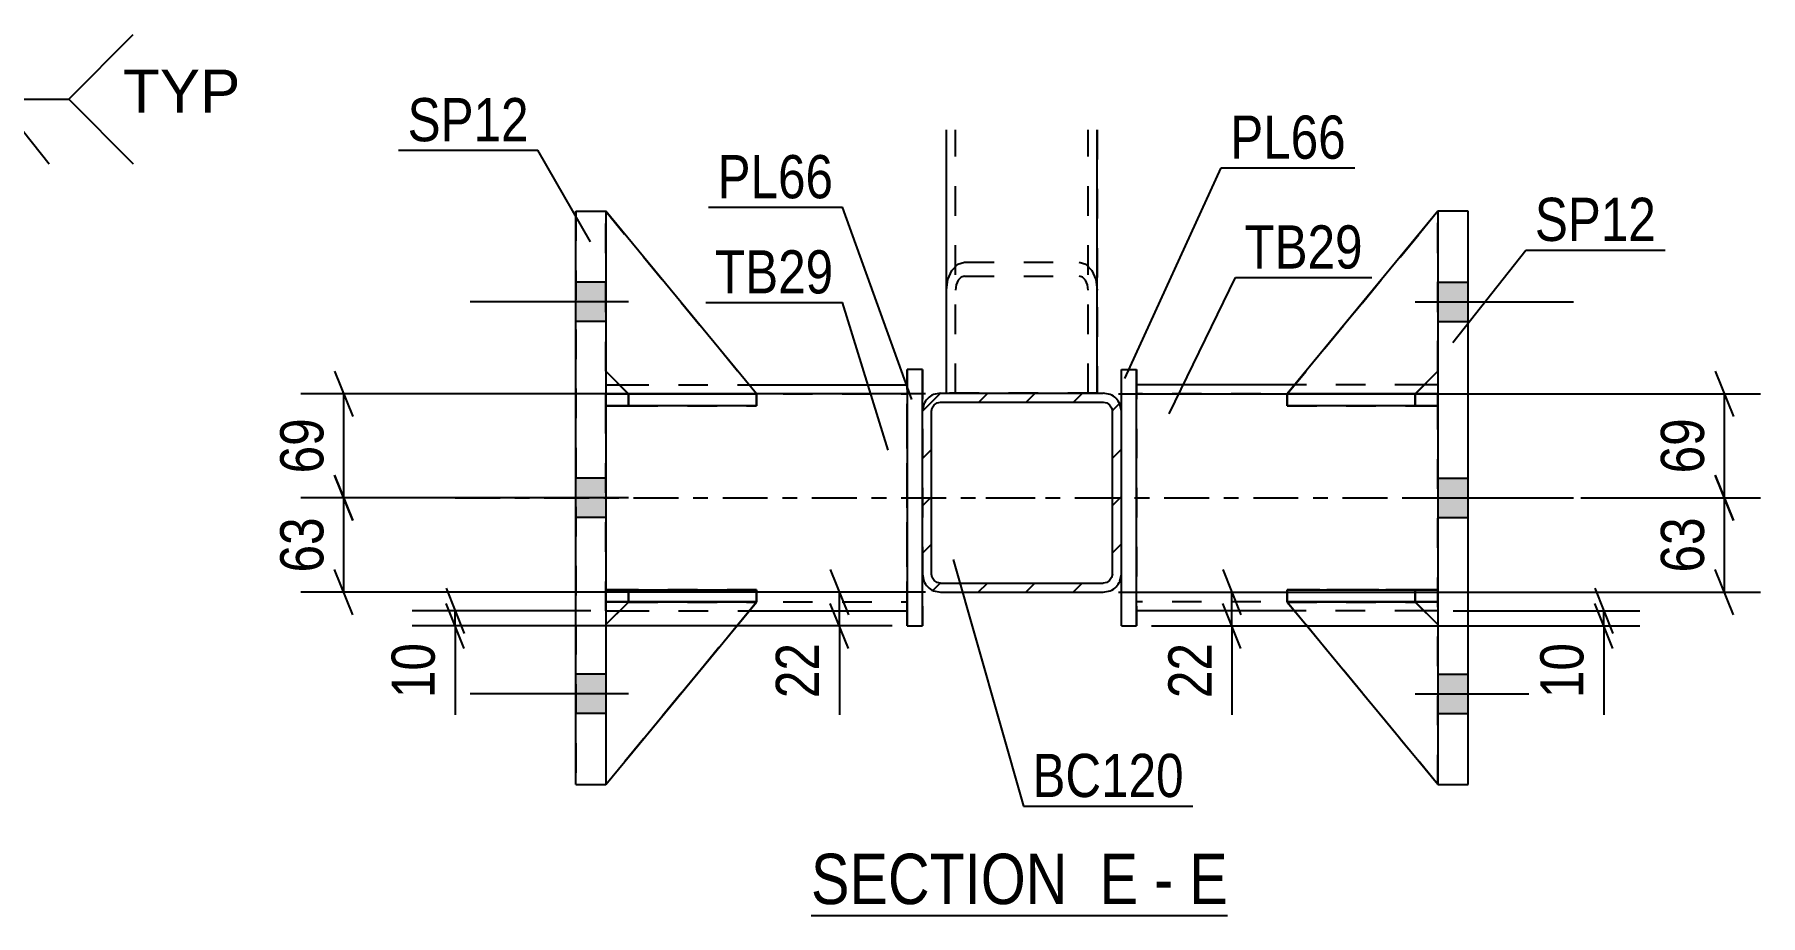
# Model space of a CAD drawing. Header units: millimetres. Extents: x 0 to 841, y 0 to 594.
# Drawn here: x 146.9 to 261.4, y 151.7 to 210.1 of the extents above; entities that cross this region are included whole.
import ezdxf

# ---------------------------------------------------------------- set-up
doc = ezdxf.new("R2010")
doc.units = ezdxf.units.MM
doc.linetypes.add('DXK_LINE_DOT2', pattern=[3.9198, 1.9599, -1.9599])
doc.linetypes.add('DXK_LINE_DOT3', pattern=[5.9187, 2.979, -0.9799, 0.9799, -0.9799])
doc.styles.add('Arial', font='ARIAL.TTF', dxfattribs={"height": 0.2})
doc.styles.add('Arial Narrow', font='ARIALN.TTF', dxfattribs={"height": 0.2})

# ---------------------------------------------------------------- blocks, each defined once
blk = doc.blocks.new('Unknown-405118308-15 - 1370')
at = {"color": 6, "linetype": 'Continuous'}
blk.add_line((198.42, 151.73), (226.06, 151.73), dxfattribs=at)
at = {"color": 0, "linetype": 'Continuous'}
for points in [[(216.52, 152.48), (216.52, 155.98), (198.42, 155.98), (198.42, 152.48)], [(220.13, 152.48), (220.13, 155.98), (217.57, 155.98), (217.57, 152.48)], [(222.46, 152.48), (222.46, 155.98), (221.18, 155.98), (221.18, 152.48)], [(226.06, 152.48), (226.06, 155.98), (223.51, 155.98), (223.51, 152.48)]]:
    blk.add_wipeout(points, dxfattribs=at)
at = {"color": 7, "linetype": 'Continuous', "style": 'Arial Narrow'}
for s, p in [('SECTION ', (198.42, 152.48)), ('E', (217.57, 152.48)), ('E', (223.51, 152.48)), ('-', (221.18, 152.48))]:
    blk.add_text(s, height=3.34, dxfattribs=at).set_placement(p)
blk = doc.blocks.new('Part-405118308-1532 - 1370')
at = {"color": 7, "linetype": 'DXK_LINE_DOT2'}
for p, q in [((230.01, 185.52), (230.01, 186.32)), ((230.01, 186.32), (238.51, 186.32)), ((240.01, 186.32), (230.01, 186.32)), ((238.51, 185.52), (230.01, 185.52)), ((230.01, 185.52), (240.01, 185.52)), ((238.51, 185.52), (238.51, 186.32)), ((238.51, 186.32), (240.01, 186.32)), ((240.01, 185.52), (238.51, 185.52)), ((240.01, 185.52), (240.01, 186.32)), ((240.01, 185.52), (240.01, 186.32)), ((240.01, 186.32), (240.01, 186.32)), ((240.01, 185.52), (240.01, 185.52))]:
    blk.add_line(p, q, dxfattribs=at)
blk = doc.blocks.new('Part-405118308-1468 - 1370')
at = {"color": 7, "linetype": 'DXK_LINE_DOT2'}
for p, q in [((184.81, 187.81), (184.81, 198.42)), ((184.81, 198.42), (194.81, 186.31)), ((184.81, 198.42), (194.81, 186.31)), ((186.31, 186.31), (184.81, 187.81)), ((186.31, 186.31), (184.81, 187.81)), ((194.81, 186.31), (186.31, 186.31)), ((186.31, 186.31), (186.31, 186.31)), ((186.31, 186.31), (194.81, 186.31)), ((194.81, 186.31), (194.81, 186.31))]:
    blk.add_line(p, q, dxfattribs=at)
blk = doc.blocks.new('Part-405118308-1541 - 1370')
at = {"color": 2, "linetype": 'Continuous'}
for p, q in [((230.51, 186.92), (220.01, 186.92)), ((240.01, 186.92), (239.12, 186.92)), ((230.49, 171.92), (220.01, 171.92)), ((240.01, 171.92), (239.1, 171.92))]:
    blk.add_line(p, q, dxfattribs=at)
at = {"color": 7, "linetype": 'DXK_LINE_DOT2'}
for p, q in [((220.01, 171.92), (220.01, 186.92)), ((239.12, 186.92), (230.51, 186.92)), ((240.01, 186.92), (240.01, 171.92)), ((240.01, 186.32), (220.01, 186.32)), ((240.01, 172.52), (220.01, 172.52)), ((239.1, 171.92), (230.49, 171.92))]:
    blk.add_line(p, q, dxfattribs=at)
at = {"color": 7, "linetype": 'DXK_LINE_DOT3'}
blk.add_line((210.01, 179.42), (250.01, 179.42), dxfattribs=at)
blk = doc.blocks.new('Part-405118308-1524 - 1370')
at = {"color": 7, "linetype": 'DXK_LINE_DOT2'}
for p, q in [((184.81, 186.32), (186.31, 186.32)), ((194.81, 186.32), (184.81, 186.32)), ((184.81, 186.32), (184.81, 186.32)), ((184.81, 186.32), (184.81, 185.52)), ((186.31, 185.52), (184.81, 185.52)), ((194.81, 185.52), (184.81, 185.52)), ((186.31, 186.32), (194.81, 186.32)), ((186.31, 186.32), (186.31, 185.52)), ((194.81, 185.52), (186.31, 185.52)), ((194.81, 186.32), (194.81, 185.52))]:
    blk.add_line(p, q, dxfattribs=at)
blk = doc.blocks.new('Part-405118308-1460 - 1370')
at = {"color": 7, "linetype": 'DXK_LINE_DOT2'}
for p, q in [((240.01, 198.42), (230.01, 186.31)), ((230.01, 186.31), (240.01, 198.42)), ((240.01, 187.81), (240.01, 198.42)), ((238.51, 186.31), (240.01, 187.81)), ((238.51, 186.31), (240.01, 187.81)), ((230.01, 186.31), (238.51, 186.31)), ((230.01, 186.31), (230.01, 186.31)), ((238.51, 186.31), (230.01, 186.31)), ((238.51, 186.31), (238.51, 186.31))]:
    blk.add_line(p, q, dxfattribs=at)
blk = doc.blocks.new('Part-405118308-1529 - 1370')
at = {"color": 2, "linetype": 'Continuous'}
for p, q in [((186.31, 172.51), (184.81, 171.01)), ((184.81, 160.42), (194.81, 172.51)), ((194.81, 172.51), (186.31, 172.51)), ((186.31, 172.51), (186.31, 172.51)), ((194.81, 172.51), (194.81, 172.51))]:
    blk.add_line(p, q, dxfattribs=at)
at = {"color": 7, "linetype": 'DXK_LINE_DOT2'}
for p, q in [((184.81, 171.01), (186.31, 172.51)), ((184.81, 160.42), (194.81, 172.51)), ((186.31, 172.51), (194.81, 172.51)), ((184.81, 171.01), (184.81, 160.42))]:
    blk.add_line(p, q, dxfattribs=at)
blk = doc.blocks.new('Part-405118308-1401 - 1370')
at = {"color": 7, "linetype": 'DXK_LINE_DOT2'}
for p, q in [((207.41, 186.36), (207.41, 203.82)), ((208.01, 186.36), (208.01, 203.82)), ((216.81, 186.36), (216.81, 203.82)), ((217.41, 203.82), (217.41, 186.36)), ((217.41, 186.36), (207.41, 186.36))]:
    blk.add_line(p, q, dxfattribs=at)
blk = doc.blocks.new('Bolt-405118308-1474 - 1370')
at = {"linetype": 'Continuous'}
for points in [[(184.81, 191.12), (184.81, 193.72), (182.81, 193.72), (182.81, 191.12)], [(184.81, 191.12), (184.81, 193.72), (182.81, 193.72), (182.81, 191.12)], [(184.81, 191.12), (184.81, 193.72), (182.81, 193.72), (182.81, 191.12)], [(184.81, 178.12), (184.81, 180.72), (182.81, 180.72), (182.81, 178.12)], [(184.81, 178.12), (184.81, 180.72), (182.81, 180.72), (182.81, 178.12)], [(184.81, 165.12), (184.81, 167.72), (182.81, 167.72), (182.81, 165.12)], [(184.81, 165.12), (184.81, 167.72), (182.81, 167.72), (182.81, 165.12)], [(184.81, 165.12), (184.81, 167.72), (182.81, 167.72), (182.81, 165.12)]]:
    blk.add_hatch(color=1, dxfattribs=at).paths.add_polyline_path(points)
at = {"color": 1, "linetype": 'Continuous'}
for p, q in [((184.81, 193.72), (182.81, 193.72)), ((184.81, 193.72), (182.81, 193.72)), ((184.81, 193.72), (182.81, 193.72)), ((186.31, 192.42), (175.81, 192.42)), ((186.31, 192.42), (175.81, 192.42)), ((186.31, 192.42), (175.81, 192.42)), ((184.81, 191.12), (182.81, 191.12)), ((184.81, 191.12), (182.81, 191.12)), ((184.81, 191.12), (182.81, 191.12)), ((184.81, 180.72), (182.81, 180.72)), ((184.81, 180.72), (182.81, 180.72)), ((186.31, 179.42), (175.81, 179.42)), ((186.31, 179.42), (175.81, 179.42)), ((184.81, 178.12), (182.81, 178.12)), ((184.81, 178.12), (182.81, 178.12)), ((184.81, 167.72), (182.81, 167.72)), ((184.81, 167.72), (182.81, 167.72)), ((184.81, 167.72), (182.81, 167.72)), ((186.31, 166.42), (175.81, 166.42)), ((186.31, 166.42), (175.81, 166.42)), ((186.31, 166.42), (175.81, 166.42)), ((184.81, 165.12), (182.81, 165.12)), ((184.81, 165.12), (182.81, 165.12)), ((184.81, 165.12), (182.81, 165.12))]:
    blk.add_line(p, q, dxfattribs=at)
blk = doc.blocks.new('Part-405118308-1530 - 1370')
at = {"color": 2, "linetype": 'Continuous'}
for p, q in [((230.01, 186.32), (230.01, 186.32)), ((230.01, 186.32), (230.01, 185.52)), ((240.01, 185.52), (230.01, 185.52)), ((240.01, 186.32), (230.83, 186.32)), ((240.01, 186.32), (240.01, 186.32)), ((240.01, 186.32), (240.01, 185.52)), ((240.01, 185.52), (240.01, 185.52))]:
    blk.add_line(p, q, dxfattribs=at)
at = {"color": 7, "linetype": 'DXK_LINE_DOT2'}
for p, q in [((230.83, 186.32), (230.01, 186.32)), ((238.51, 186.32), (230.01, 186.32)), ((230.01, 185.52), (238.51, 185.52)), ((240.01, 186.32), (238.51, 186.32)), ((238.51, 186.32), (238.51, 185.52)), ((238.51, 185.52), (240.01, 185.52)), ((240.01, 186.32), (240.01, 185.52))]:
    blk.add_line(p, q, dxfattribs=at)
blk = doc.blocks.new('Part-405118308-1402 - 1370')
at = {"color": 2, "linetype": 'Continuous'}
for p, q in [((207.41, 186.36), (207.41, 203.82)), ((217.41, 186.36), (217.41, 203.82))]:
    blk.add_line(p, q, dxfattribs=at)
at = {"color": 7, "linetype": 'DXK_LINE_DOT2'}
for p, q in [((208.01, 186.36), (208.01, 203.82)), ((216.81, 186.36), (216.81, 203.82)), ((207.76, 194.49), (208.15, 194.9)), ((208.15, 194.9), (208.61, 195.04)), ((208.61, 195.04), (216.21, 195.04)), ((216.21, 195.04), (216.66, 194.9)), ((216.66, 194.9), (217.05, 194.49)), ((207.41, 193.18), (207.5, 193.89)), ((207.5, 193.89), (207.76, 194.49)), ((208.05, 193.54), (208.01, 193.18)), ((208.18, 193.84), (208.05, 193.54)), ((208.38, 194.04), (208.18, 193.84)), ((208.61, 194.11), (208.38, 194.04)), ((208.61, 194.11), (216.21, 194.11)), ((216.44, 194.04), (216.21, 194.11)), ((216.63, 193.84), (216.44, 194.04)), ((216.76, 193.54), (216.63, 193.84)), ((216.81, 193.18), (216.76, 193.54)), ((217.05, 194.49), (217.31, 193.89)), ((217.31, 193.89), (217.41, 193.18)), ((217.41, 186.36), (207.41, 186.36))]:
    blk.add_line(p, q, dxfattribs=at)
blk = doc.blocks.new('Part-405118308-1466 - 1370')
at = {"color": 7, "linetype": 'DXK_LINE_DOT2'}
for p, q in [((186.31, 172.51), (184.81, 171.01)), ((184.81, 160.42), (194.81, 172.51)), ((184.81, 171.01), (186.31, 172.51)), ((194.81, 172.51), (184.81, 160.42)), ((194.81, 172.51), (186.31, 172.51)), ((186.31, 172.51), (186.31, 172.51)), ((186.31, 172.51), (194.81, 172.51)), ((194.81, 172.51), (194.81, 172.51)), ((184.81, 171.01), (184.81, 160.42))]:
    blk.add_line(p, q, dxfattribs=at)
blk = doc.blocks.new('Part-405118308-1522 - 1370')
at = {"color": 2, "linetype": 'Continuous'}
for p, q in [((184.81, 185.52), (184.81, 186.32)), ((184.81, 186.32), (193.98, 186.32)), ((184.81, 186.32), (184.81, 186.32)), ((194.81, 185.52), (184.81, 185.52)), ((184.81, 185.52), (184.81, 185.52)), ((194.81, 186.32), (194.8, 186.32)), ((194.81, 185.52), (194.81, 186.32))]:
    blk.add_line(p, q, dxfattribs=at)
at = {"color": 7, "linetype": 'DXK_LINE_DOT2'}
for p, q in [((184.81, 185.52), (184.81, 186.32)), ((186.31, 186.32), (184.81, 186.32)), ((184.81, 185.52), (186.31, 185.52)), ((186.31, 185.52), (186.31, 186.32)), ((186.31, 186.32), (194.8, 186.32)), ((186.31, 185.52), (194.81, 185.52)), ((193.98, 186.32), (194.8, 186.32))]:
    blk.add_line(p, q, dxfattribs=at)
blk = doc.blocks.new('Part-405118308-1458 - 1370')
at = {"color": 7, "linetype": 'DXK_LINE_DOT2'}
for p, q in [((230.01, 172.51), (238.51, 172.51)), ((240.01, 160.42), (230.01, 172.51)), ((230.01, 172.51), (230.01, 172.51)), ((238.51, 172.51), (230.01, 172.51)), ((230.01, 172.51), (240.01, 160.42)), ((238.51, 172.51), (240.01, 171.01)), ((238.51, 172.51), (238.51, 172.51)), ((240.01, 171.01), (238.51, 172.51)), ((240.01, 171.01), (240.01, 160.42))]:
    blk.add_line(p, q, dxfattribs=at)
blk = doc.blocks.new('Bolt-405118308-1475 - 1370')
at = {"linetype": 'Continuous'}
for points in [[(242.01, 191.12), (242.01, 193.72), (240.01, 193.72), (240.01, 191.12)], [(242.01, 191.12), (242.01, 193.72), (240.01, 193.72), (240.01, 191.12)], [(242.01, 191.12), (242.01, 193.72), (240.01, 193.72), (240.01, 191.12)], [(242.01, 178.12), (242.01, 180.72), (240.01, 180.72), (240.01, 178.12)], [(242.01, 178.12), (242.01, 180.72), (240.01, 180.72), (240.01, 178.12)], [(242.01, 165.12), (242.01, 167.72), (240.01, 167.72), (240.01, 165.12)], [(242.01, 165.12), (242.01, 167.72), (240.01, 167.72), (240.01, 165.12)], [(242.01, 165.12), (242.01, 167.72), (240.01, 167.72), (240.01, 165.12)]]:
    blk.add_hatch(color=1, dxfattribs=at).paths.add_polyline_path(points)
at = {"color": 1, "linetype": 'Continuous'}
for p, q in [((240.01, 193.72), (242.01, 193.72)), ((240.01, 193.72), (242.01, 193.72)), ((240.01, 193.72), (242.01, 193.72)), ((238.51, 192.42), (249.01, 192.42)), ((238.51, 192.42), (249.01, 192.42)), ((238.51, 192.42), (249.01, 192.42)), ((240.01, 191.12), (242.01, 191.12)), ((240.01, 191.12), (242.01, 191.12)), ((240.01, 191.12), (242.01, 191.12)), ((240.01, 180.72), (242.01, 180.72)), ((240.01, 180.72), (242.01, 180.72)), ((238.51, 179.42), (249.01, 179.42)), ((238.51, 179.42), (249.01, 179.42)), ((240.01, 178.12), (242.01, 178.12)), ((240.01, 178.12), (242.01, 178.12)), ((240.01, 167.72), (242.01, 167.72)), ((240.01, 167.72), (242.01, 167.72)), ((240.01, 167.72), (242.01, 167.72)), ((238.51, 166.42), (249.01, 166.42)), ((238.51, 166.42), (249.01, 166.42)), ((238.51, 166.42), (249.01, 166.42)), ((240.01, 165.12), (242.01, 165.12)), ((240.01, 165.12), (242.01, 165.12)), ((240.01, 165.12), (242.01, 165.12))]:
    blk.add_line(p, q, dxfattribs=at)
blk = doc.blocks.new('Part-405118308-1540 - 1370')
at = {"color": 2, "linetype": 'Continuous'}
for p, q in [((219.01, 187.92), (219.01, 187.92)), ((219.01, 187.92), (220.01, 187.92)), ((219.01, 185.16), (219.01, 187.92)), ((220.01, 187.92), (220.01, 187.92)), ((220.01, 170.92), (220.01, 187.92)), ((219.01, 170.92), (219.01, 174.37)), ((219.01, 170.92), (220.01, 170.92)), ((220.01, 170.92), (220.01, 170.92))]:
    blk.add_line(p, q, dxfattribs=at)
at = {"color": 7, "linetype": 'DXK_LINE_DOT2'}
for p, q in [((219.01, 170.92), (219.01, 187.92)), ((220.01, 187.92), (220.01, 170.92)), ((219.01, 174.37), (219.01, 185.16)), ((220.01, 170.92), (220.01, 170.92))]:
    blk.add_line(p, q, dxfattribs=at)
blk = doc.blocks.new('Part-405118308-1497 - 1370')
at = {"linetype": 'Continuous'}
h = blk.add_hatch(dxfattribs=at)
h.set_pattern_fill('', scale=0.7, style=0, pattern_type=0)
h.set_pattern_definition([(45, (207.0055, 186.3631), (-1.57154, 1.57154), [])])
h.paths.add_polyline_path([(217.81, 186.36), (207.01, 186.36), (206.55, 186.27), (206.16, 186.01), (205.9, 185.62), (205.81, 185.16), (205.81, 174.36), (205.9, 173.9), (206.16, 173.51), (206.55, 173.25), (207.01, 173.16), (217.81, 173.16), (218.26, 173.25), (218.65, 173.51), (218.91, 173.9), (219.01, 174.36), (219.01, 185.16), (218.91, 185.62), (218.65, 186.01), (218.26, 186.27)])
h.paths.add_polyline_path([(218.36, 185.39), (218.41, 185.16), (218.41, 174.36), (218.36, 174.13), (218.23, 173.94), (218.04, 173.81), (217.81, 173.76), (207.01, 173.76), (206.78, 173.81), (206.58, 173.94), (206.45, 174.13), (206.41, 174.36), (206.41, 185.16), (206.45, 185.39), (206.58, 185.59), (206.78, 185.72), (207.01, 185.76), (217.81, 185.76), (218.04, 185.72), (218.23, 185.59)])
at = {"color": 2, "linetype": 'Continuous'}
for p, q in [((205.9, 185.62), (205.81, 185.16)), ((206.45, 185.39), (206.58, 185.59)), ((207.01, 186.36), (206.55, 186.27)), ((206.58, 185.59), (206.78, 185.72)), ((206.78, 185.72), (207.01, 185.76)), ((207.01, 186.36), (217.81, 186.36)), ((207.01, 185.76), (217.81, 185.76)), ((218.26, 186.27), (217.81, 186.36)), ((217.81, 185.76), (218.04, 185.72)), ((218.04, 185.72), (218.23, 185.59)), ((218.23, 185.59), (218.36, 185.39)), ((219.01, 185.16), (218.91, 185.62)), ((205.81, 174.36), (205.81, 185.16)), ((206.41, 185.16), (206.45, 185.39)), ((206.41, 174.36), (206.41, 185.16)), ((218.36, 185.39), (218.41, 185.16)), ((218.41, 174.36), (218.41, 185.16)), ((219.01, 174.36), (219.01, 185.16)), ((205.81, 174.36), (205.9, 173.9)), ((206.45, 174.13), (206.41, 174.36)), ((206.58, 173.94), (206.45, 174.13)), ((218.36, 174.13), (218.23, 173.94)), ((218.41, 174.36), (218.36, 174.13)), ((218.91, 173.9), (219.01, 174.36)), ((206.55, 173.25), (207.01, 173.16)), ((206.78, 173.81), (206.58, 173.94)), ((207.01, 173.76), (206.78, 173.81)), ((207.01, 173.76), (217.81, 173.76)), ((207.01, 173.16), (217.81, 173.16)), ((218.04, 173.81), (217.81, 173.76)), ((217.81, 173.16), (218.26, 173.25)), ((218.23, 173.94), (218.04, 173.81))]:
    blk.add_line(p, q, dxfattribs=at)
for centre, start, end in [((207.01, 185.16), 112.5, 157.5), ((217.81, 185.16), 22.5, 67.5), ((207.01, 174.36), 202.5, 247.5), ((217.81, 174.36), 292.5, 337.5)]:
    blk.add_arc(centre, 1.2, start, end, dxfattribs=at)
blk = doc.blocks.new('Part-405118308-1537 - 1370')
at = {"color": 2, "linetype": 'Continuous'}
for p, q in [((230.01, 172.51), (230.01, 172.51)), ((238.51, 172.51), (230.01, 172.51)), ((240.01, 160.42), (230.01, 172.51)), ((238.51, 172.51), (238.51, 172.51)), ((238.51, 172.51), (240.01, 171.01))]:
    blk.add_line(p, q, dxfattribs=at)
at = {"color": 7, "linetype": 'DXK_LINE_DOT2'}
for p, q in [((230.01, 172.51), (238.51, 172.51)), ((240.01, 160.42), (230.01, 172.51)), ((238.51, 172.51), (240.01, 171.01)), ((240.01, 171.01), (240.01, 160.42))]:
    blk.add_line(p, q, dxfattribs=at)
blk = doc.blocks.new('Part-405118308-1520 - 1370')
at = {"color": 2, "linetype": 'Continuous'}
for p, q in [((182.81, 198.42), (182.81, 198.42)), ((182.81, 198.42), (184.81, 198.42)), ((182.81, 160.42), (182.81, 198.42)), ((184.81, 198.42), (184.81, 160.42)), ((182.81, 160.42), (182.81, 160.42)), ((182.81, 160.42), (184.81, 160.42))]:
    blk.add_line(p, q, dxfattribs=at)
at = {"color": 7, "linetype": 'DXK_LINE_DOT2'}
for p, q in [((182.81, 198.42), (182.81, 160.42)), ((184.81, 198.42), (184.81, 160.42))]:
    blk.add_line(p, q, dxfattribs=at)
blk = doc.blocks.new('Part-405118308-1521 - 1370')
at = {"color": 2, "linetype": 'Continuous'}
for p, q in [((242.01, 198.42), (240.01, 198.42)), ((240.01, 198.42), (240.01, 160.42)), ((242.01, 160.42), (242.01, 198.42)), ((240.01, 160.42), (242.01, 160.42))]:
    blk.add_line(p, q, dxfattribs=at)
at = {"color": 7, "linetype": 'DXK_LINE_DOT2'}
for p, q in [((240.01, 160.42), (240.01, 198.42)), ((242.01, 160.42), (242.01, 198.42))]:
    blk.add_line(p, q, dxfattribs=at)
blk = doc.blocks.new('Part-405118308-1523 - 1370')
at = {"color": 2, "linetype": 'Continuous'}
for p, q in [((184.81, 172.52), (184.81, 173.32)), ((184.81, 173.32), (194.81, 173.32)), ((184.81, 173.32), (184.81, 173.32)), ((194.81, 172.52), (194.81, 173.32)), ((194.81, 172.52), (184.81, 172.52)), ((184.81, 172.52), (184.81, 172.52))]:
    blk.add_line(p, q, dxfattribs=at)
at = {"color": 7, "linetype": 'DXK_LINE_DOT2'}
for p, q in [((184.81, 172.52), (184.81, 173.32)), ((186.31, 173.32), (184.81, 173.32)), ((186.31, 172.52), (186.31, 173.32)), ((194.81, 173.32), (186.31, 173.32)), ((184.81, 172.52), (186.31, 172.52)), ((186.31, 172.52), (194.81, 172.52))]:
    blk.add_line(p, q, dxfattribs=at)
blk = doc.blocks.new('Part-405118308-1525 - 1370')
at = {"color": 7, "linetype": 'DXK_LINE_DOT2'}
for p, q in [((184.81, 173.32), (186.31, 173.32)), ((194.81, 173.32), (184.81, 173.32)), ((184.81, 173.32), (184.81, 173.32)), ((184.81, 173.32), (184.81, 172.52)), ((186.31, 173.32), (194.81, 173.32)), ((186.31, 173.32), (186.31, 172.52)), ((194.81, 173.32), (194.81, 172.52)), ((186.31, 172.52), (184.81, 172.52)), ((194.81, 172.52), (184.81, 172.52)), ((194.81, 172.52), (186.31, 172.52))]:
    blk.add_line(p, q, dxfattribs=at)
blk = doc.blocks.new('Part-405118308-1527 - 1370')
at = {"color": 2, "linetype": 'Continuous'}
for p, q in [((194.81, 186.31), (184.81, 198.42)), ((186.3, 186.32), (184.81, 187.81)), ((193.98, 186.31), (194.81, 186.31)), ((194.81, 186.31), (194.81, 186.31))]:
    blk.add_line(p, q, dxfattribs=at)
at = {"color": 7, "linetype": 'DXK_LINE_DOT2'}
for p, q in [((184.81, 187.81), (184.81, 198.42)), ((184.81, 198.42), (194.81, 186.31)), ((186.31, 186.31), (184.81, 187.81)), ((186.31, 186.31), (186.3, 186.32)), ((194.81, 186.31), (186.31, 186.31)), ((186.31, 186.31), (186.31, 186.31)), ((186.31, 186.31), (193.98, 186.31))]:
    blk.add_line(p, q, dxfattribs=at)
blk = doc.blocks.new('Part-405118308-1531 - 1370')
at = {"color": 2, "linetype": 'Continuous'}
for p, q in [((230.01, 173.32), (240.01, 173.32)), ((230.01, 173.32), (230.01, 172.52)), ((240.01, 173.32), (240.01, 173.32)), ((240.01, 173.32), (240.01, 172.52)), ((240.01, 172.52), (230.01, 172.52)), ((240.01, 172.52), (240.01, 172.52))]:
    blk.add_line(p, q, dxfattribs=at)
at = {"color": 7, "linetype": 'DXK_LINE_DOT2'}
for p, q in [((238.51, 173.32), (230.01, 173.32)), ((240.01, 173.32), (238.51, 173.32)), ((238.51, 173.32), (238.51, 172.52)), ((240.01, 173.32), (240.01, 172.52)), ((230.01, 172.52), (238.51, 172.52)), ((238.51, 172.52), (240.01, 172.52))]:
    blk.add_line(p, q, dxfattribs=at)
blk = doc.blocks.new('Part-405118308-1533 - 1370')
at = {"color": 7, "linetype": 'DXK_LINE_DOT2'}
for p, q in [((230.01, 172.52), (230.01, 173.32)), ((230.01, 173.32), (238.51, 173.32)), ((240.01, 173.32), (230.01, 173.32)), ((238.51, 172.52), (238.51, 173.32)), ((238.51, 173.32), (240.01, 173.32)), ((240.01, 172.52), (240.01, 173.32)), ((240.01, 172.52), (240.01, 173.32)), ((240.01, 173.32), (240.01, 173.32)), ((238.51, 172.52), (230.01, 172.52)), ((230.01, 172.52), (240.01, 172.52)), ((240.01, 172.52), (238.51, 172.52)), ((240.01, 172.52), (240.01, 172.52))]:
    blk.add_line(p, q, dxfattribs=at)
blk = doc.blocks.new('Part-405118308-1535 - 1370')
at = {"color": 2, "linetype": 'Continuous'}
for p, q in [((240.01, 198.42), (230.01, 186.31)), ((238.52, 186.32), (240.01, 187.81)), ((230.83, 186.31), (230.01, 186.31)), ((230.01, 186.31), (230.01, 186.31))]:
    blk.add_line(p, q, dxfattribs=at)
at = {"color": 7, "linetype": 'DXK_LINE_DOT2'}
for p, q in [((230.01, 186.31), (240.01, 198.42)), ((240.01, 187.81), (240.01, 198.42)), ((238.51, 186.31), (240.01, 187.81)), ((238.51, 186.31), (230.01, 186.31)), ((238.51, 186.31), (230.83, 186.31)), ((238.51, 186.31), (238.52, 186.32)), ((238.51, 186.31), (238.51, 186.31))]:
    blk.add_line(p, q, dxfattribs=at)
blk = doc.blocks.new('Part-405118308-1538 - 1370')
at = {"color": 2, "linetype": 'Continuous'}
for p, q in [((184.81, 186.92), (185.7, 186.92)), ((194.3, 186.92), (204.81, 186.92)), ((184.81, 171.92), (185.72, 171.92)), ((194.32, 171.92), (204.81, 171.92))]:
    blk.add_line(p, q, dxfattribs=at)
at = {"color": 7, "linetype": 'DXK_LINE_DOT2'}
for p, q in [((184.81, 171.92), (184.81, 186.92)), ((185.7, 186.92), (194.3, 186.92)), ((204.81, 171.92), (204.81, 186.92)), ((184.81, 186.32), (204.81, 186.32)), ((184.81, 172.52), (204.81, 172.52)), ((185.72, 171.92), (194.32, 171.92))]:
    blk.add_line(p, q, dxfattribs=at)
at = {"color": 7, "linetype": 'DXK_LINE_DOT3'}
blk.add_line((174.81, 179.42), (214.81, 179.42), dxfattribs=at)
blk = doc.blocks.new('Part-405118308-1539 - 1370')
at = {"color": 2, "linetype": 'Continuous'}
for p, q in [((204.81, 187.92), (204.81, 187.92)), ((205.81, 187.92), (204.81, 187.92)), ((204.81, 187.92), (204.81, 170.92)), ((205.81, 187.92), (205.81, 187.92)), ((205.81, 185.17), (205.81, 187.92)), ((205.81, 170.92), (205.81, 174.36)), ((204.81, 170.92), (204.81, 170.92)), ((204.81, 170.92), (205.81, 170.92)), ((205.81, 170.92), (205.81, 170.92))]:
    blk.add_line(p, q, dxfattribs=at)
at = {"color": 7, "linetype": 'DXK_LINE_DOT2'}
for p, q in [((204.81, 170.92), (204.81, 187.92)), ((205.81, 187.92), (205.81, 170.92)), ((205.81, 174.36), (205.81, 185.17))]:
    blk.add_line(p, q, dxfattribs=at)
blk = doc.blocks.new('StraightDimension-405118308-30934 - 1370')
at = {"color": 7, "linetype": 'Continuous'}
for p, q in [((250.41, 173.42), (251.61, 170.42)), ((241.01, 171.92), (253.41, 171.92)), ((251.61, 169.42), (250.41, 172.42)), ((251.01, 170.92), (251.01, 171.92)), ((221.01, 170.92), (253.41, 170.92)), ((251.01, 170.92), (251.01, 165.02)), ((251.01, 170.92), (251.01, 165.02))]:
    blk.add_line(p, q, dxfattribs=at)
at = {"color": 0}
blk.add_wipeout([(250.26, 170.4), (246.06, 170.4), (246.06, 165.54), (250.26, 165.54)], dxfattribs=at)
at = {"color": 3, "style": 'Arial Narrow'}
blk.add_text('10', height=2.863, rotation=90.0002, dxfattribs=at).set_placement((249.66, 166.14))
blk = doc.blocks.new('StraightDimension-405118308-30904 - 1370')
at = {"color": 7, "linetype": 'Continuous'}
for p, q in [((258.41, 187.81), (259.61, 184.81)), ((218.81, 186.31), (261.41, 186.31)), ((259.01, 179.42), (259.01, 186.31)), ((259.61, 177.92), (258.41, 180.92)), ((250.01, 179.42), (261.41, 179.42))]:
    blk.add_line(p, q, dxfattribs=at)
at = {"color": 0}
blk.add_wipeout([(258.26, 185.3), (254.06, 185.3), (254.06, 180.44), (258.26, 180.44)], dxfattribs=at)
at = {"color": 3, "style": 'Arial Narrow'}
blk.add_text('69', height=2.863, rotation=90.0002, dxfattribs=at).set_placement((257.66, 181.04))
blk = doc.blocks.new('StraightDimension-405118308-30956 - 1370')
at = {"color": 7, "linetype": 'Continuous'}
for p, q in [((225.74, 174.66), (226.94, 171.66)), ((218.81, 173.16), (228.74, 173.16)), ((226.34, 170.92), (226.34, 173.16)), ((226.94, 169.42), (225.74, 172.42)), ((221.01, 170.92), (228.74, 170.92)), ((226.34, 170.92), (226.34, 165.02)), ((226.34, 170.92), (226.34, 165.02))]:
    blk.add_line(p, q, dxfattribs=at)
at = {"color": 0}
blk.add_wipeout([(225.59, 170.4), (221.39, 170.4), (221.39, 165.54), (225.59, 165.54)], dxfattribs=at)
at = {"color": 3, "style": 'Arial Narrow'}
blk.add_text('22', height=2.863, rotation=90.0002, dxfattribs=at).set_placement((224.99, 166.14))
blk = doc.blocks.new('StraightDimension-405118308-30945 - 1370')
at = {"color": 7, "linetype": 'Continuous'}
for p, q in [((199.7, 174.66), (200.9, 171.66)), ((206.01, 173.16), (197.45, 173.16)), ((200.3, 170.92), (200.3, 173.16)), ((200.9, 169.42), (199.7, 172.42)), ((203.81, 170.92), (197.45, 170.92)), ((200.3, 170.92), (200.3, 165.02)), ((200.3, 170.92), (200.3, 165.02))]:
    blk.add_line(p, q, dxfattribs=at)
at = {"color": 0}
blk.add_wipeout([(199.55, 170.4), (195.35, 170.4), (195.35, 165.54), (199.55, 165.54)], dxfattribs=at)
at = {"color": 3, "style": 'Arial Narrow'}
blk.add_text('22', height=2.863, rotation=90.0002, dxfattribs=at).set_placement((198.95, 166.14))
blk = doc.blocks.new('StraightDimension-405118308-30885 - 1370')
at = {"color": 7, "linetype": 'Continuous'}
for p, q in [((166.82, 187.81), (168.02, 184.81)), ((206.01, 186.31), (164.57, 186.31)), ((167.42, 179.42), (167.42, 186.31)), ((168.02, 177.92), (166.82, 180.92)), ((176.42, 179.42), (164.57, 179.42))]:
    blk.add_line(p, q, dxfattribs=at)
at = {"color": 0}
blk.add_wipeout([(166.67, 185.3), (162.47, 185.3), (162.47, 180.44), (166.67, 180.44)], dxfattribs=at)
at = {"color": 3, "style": 'Arial Narrow'}
blk.add_text('69', height=2.863, rotation=90.0002, dxfattribs=at).set_placement((166.07, 181.04))
blk = doc.blocks.new('StraightDimension-405118308-30886 - 1370')
at = {"color": 7, "linetype": 'Continuous'}
for p, q in [((166.82, 180.92), (168.02, 177.92)), ((176.42, 179.42), (164.57, 179.42)), ((167.42, 173.16), (167.42, 179.42)), ((168.02, 171.66), (166.82, 174.66)), ((206.01, 173.16), (164.57, 173.16))]:
    blk.add_line(p, q, dxfattribs=at)
at = {"color": 0}
blk.add_wipeout([(166.67, 178.72), (162.47, 178.72), (162.47, 173.87), (166.67, 173.87)], dxfattribs=at)
at = {"color": 3, "style": 'Arial Narrow'}
blk.add_text('63', height=2.863, rotation=90.0002, dxfattribs=at).set_placement((166.07, 174.47))
blk = doc.blocks.new('StraightDimension-405118308-30905 - 1370')
at = {"color": 7, "linetype": 'Continuous'}
for p, q in [((258.41, 180.92), (259.61, 177.92)), ((250.01, 179.42), (261.41, 179.42)), ((259.01, 173.16), (259.01, 179.42)), ((259.61, 171.66), (258.41, 174.66)), ((218.81, 173.16), (261.41, 173.16))]:
    blk.add_line(p, q, dxfattribs=at)
at = {"color": 0}
blk.add_wipeout([(258.26, 178.72), (254.06, 178.72), (254.06, 173.87), (258.26, 173.87)], dxfattribs=at)
at = {"color": 3, "style": 'Arial Narrow'}
blk.add_text('63', height=2.863, rotation=90.0002, dxfattribs=at).set_placement((257.66, 174.47))
blk = doc.blocks.new('StraightDimension-405118308-30923 - 1370')
at = {"color": 7, "linetype": 'Continuous'}
for p, q in [((174.21, 173.42), (175.41, 170.42)), ((183.81, 171.92), (171.96, 171.92)), ((175.41, 169.42), (174.21, 172.42)), ((174.81, 170.92), (174.81, 171.92)), ((203.81, 170.92), (171.96, 170.92)), ((174.81, 170.92), (174.81, 165.02)), ((174.81, 170.92), (174.81, 165.02))]:
    blk.add_line(p, q, dxfattribs=at)
at = {"color": 0}
blk.add_wipeout([(174.06, 170.4), (169.86, 170.4), (169.86, 165.54), (174.06, 165.54)], dxfattribs=at)
at = {"color": 3, "style": 'Arial Narrow'}
blk.add_text('10', height=2.863, rotation=90.0002, dxfattribs=at).set_placement((173.46, 166.14))
blk = doc.blocks.new('WeldMark-405118308-1815 - 1659')
at = {"linetype": 'Continuous'}
blk.add_hatch(color=30, dxfattribs=at).paths.add_polyline_path([(123.35, 189.56), (120.62, 188.1), (122.34, 190.67)])
at = {"color": 30, "linetype": 'Continuous'}
for p, q in [((120.62, 188.1), (140.18, 205.85)), ((140.18, 205.85), (149.18, 205.85))]:
    blk.add_line(p, q, dxfattribs=at)
at = {"color": 3, "linetype": 'Continuous'}
for q in [(147.89, 201.56), (144.46, 201.56)]:
    blk.add_line((144.46, 205.85), q, dxfattribs=at)
for start, end in [(90, 270), (270, 90)]:
    blk.add_arc((140.18, 205.85), 1.5, start, end, dxfattribs=at)
at = {"color": 0, "linetype": 'Continuous'}
blk.add_wipeout([(160.55, 204.95), (160.55, 207.95), (152.78, 207.95), (152.78, 204.95)], dxfattribs=at)
blk.add_wipeout([(160.55, 204.95), (160.55, 207.95), (152.78, 207.95), (152.78, 204.95)], dxfattribs=at)
at = {"color": 3, "linetype": 'Continuous'}
for q in [(153.46, 210.14), (153.46, 201.56)]:
    blk.add_line((149.18, 205.85), q, dxfattribs=at)
at = {"color": 3, "linetype": 'Continuous', "style": 'Arial'}
blk.add_text('TYP', height=2.865, dxfattribs=at).set_placement((152.78, 204.95))
blk = doc.blocks.new('Mark-405118308-23667 - 1370')
at = {"color": 30, "linetype": 'Continuous'}
for p in [(191.45, 192.37), (203.55, 182.58)]:
    blk.add_line(p, (200.51, 192.37), dxfattribs=at)
at = {"color": 0}
blk.add_wipeout([(199.91, 192.97), (199.91, 195.97), (192.05, 195.97), (192.05, 192.97)], dxfattribs=at)
blk.add_wipeout([(199.91, 192.97), (199.91, 195.97), (192.05, 195.97), (192.05, 192.97)], dxfattribs=at)
at = {"color": 3, "style": 'Arial Narrow'}
blk.add_text('TB29', height=2.863, dxfattribs=at).set_placement((192.05, 192.97))
blk = doc.blocks.new('Mark-405118308-23670 - 1370')
at = {"color": 30, "linetype": 'Continuous'}
for p in [(191.62, 198.68), (205.12, 185.94)]:
    blk.add_line(p, (200.5, 198.68), dxfattribs=at)
at = {"color": 0}
blk.add_wipeout([(199.9, 199.28), (199.9, 202.28), (192.22, 202.28), (192.22, 199.28)], dxfattribs=at)
blk.add_wipeout([(199.9, 199.28), (199.9, 202.28), (192.22, 202.28), (192.22, 199.28)], dxfattribs=at)
at = {"color": 3, "style": 'Arial Narrow'}
blk.add_text('PL66', height=2.863, dxfattribs=at).set_placement((192.22, 199.28))
blk = doc.blocks.new('Mark-405118308-1493 - 1370')
at = {"color": 30, "linetype": 'Continuous'}
for p, q in [((207.84, 175.32), (212.51, 158.98)), ((212.51, 158.98), (223.76, 158.98))]:
    blk.add_line(p, q, dxfattribs=at)
at = {"color": 0}
blk.add_wipeout([(223.16, 159.58), (223.16, 162.58), (213.11, 162.58), (213.11, 159.58)], dxfattribs=at)
blk.add_wipeout([(223.16, 159.58), (223.16, 162.58), (213.11, 162.58), (213.11, 159.58)], dxfattribs=at)
at = {"color": 3, "style": 'Arial Narrow'}
blk.add_text('BC120', height=2.863, dxfattribs=at).set_placement((213.11, 159.58))
blk = doc.blocks.new('Mark-405118308-23676 - 1370')
at = {"color": 30, "linetype": 'Continuous'}
for p, q in [((222.18, 184.99), (226.57, 194.02)), ((226.57, 194.02), (235.63, 194.02))]:
    blk.add_line(p, q, dxfattribs=at)
at = {"color": 0}
blk.add_wipeout([(235.03, 194.62), (235.03, 197.62), (227.17, 197.62), (227.17, 194.62)], dxfattribs=at)
blk.add_wipeout([(235.03, 194.62), (235.03, 197.62), (227.17, 197.62), (227.17, 194.62)], dxfattribs=at)
at = {"color": 3, "style": 'Arial Narrow'}
blk.add_text('TB29', height=2.863, dxfattribs=at).set_placement((227.17, 194.62))
blk = doc.blocks.new('Mark-405118308-23661 - 1370')
at = {"color": 30, "linetype": 'Continuous'}
for p in [(171.06, 202.46), (183.8, 196.4)]:
    blk.add_line(p, (180.3, 202.46), dxfattribs=at)
at = {"color": 0}
blk.add_wipeout([(179.7, 203.06), (179.7, 206.06), (171.66, 206.06), (171.66, 203.06)], dxfattribs=at)
blk.add_wipeout([(179.7, 203.06), (179.7, 206.06), (171.66, 206.06), (171.66, 203.06)], dxfattribs=at)
at = {"color": 3, "style": 'Arial Narrow'}
blk.add_text('SP12', height=2.863, dxfattribs=at).set_placement((171.66, 203.06))
blk = doc.blocks.new('Mark-405118308-23664 - 1370')
at = {"color": 30, "linetype": 'Continuous'}
for p, q in [((241, 189.72), (245.84, 195.85)), ((245.84, 195.85), (255.08, 195.85))]:
    blk.add_line(p, q, dxfattribs=at)
at = {"color": 0}
blk.add_wipeout([(254.48, 196.45), (254.48, 199.45), (246.44, 199.45), (246.44, 196.45)], dxfattribs=at)
blk.add_wipeout([(254.48, 196.45), (254.48, 199.45), (246.44, 199.45), (246.44, 196.45)], dxfattribs=at)
at = {"color": 3, "style": 'Arial Narrow'}
blk.add_text('SP12', height=2.863, dxfattribs=at).set_placement((246.44, 196.45))
blk = doc.blocks.new('Mark-405118308-23673 - 1370')
at = {"color": 30, "linetype": 'Continuous'}
for p, q in [((219.24, 187.33), (225.63, 201.3)), ((225.63, 201.3), (234.5, 201.3))]:
    blk.add_line(p, q, dxfattribs=at)
at = {"color": 0}
blk.add_wipeout([(233.9, 201.9), (233.9, 204.9), (226.23, 204.9), (226.23, 201.9)], dxfattribs=at)
blk.add_wipeout([(233.9, 201.9), (233.9, 204.9), (226.23, 204.9), (226.23, 201.9)], dxfattribs=at)
at = {"color": 3, "style": 'Arial Narrow'}
blk.add_text('PL66', height=2.863, dxfattribs=at).set_placement((226.23, 201.9))

msp = doc.modelspace()

# ---------------------------------------------------------------- block references
for name in ['WeldMark-405118308-1815 - 1659', 'Part-405118308-1401 - 1370', 'Part-405118308-1402 - 1370', 'Part-405118308-1520 - 1370', 'Part-405118308-1468 - 1370', 'Part-405118308-1527 - 1370', 'Part-405118308-1460 - 1370', 'Part-405118308-1535 - 1370', 'Part-405118308-1521 - 1370', 'Bolt-405118308-1474 - 1370', 'Bolt-405118308-1475 - 1370', 'Part-405118308-1539 - 1370', 'Part-405118308-1540 - 1370', 'Part-405118308-1538 - 1370', 'Part-405118308-1541 - 1370', 'Part-405118308-1524 - 1370', 'Part-405118308-1522 - 1370', 'Part-405118308-1497 - 1370', 'Part-405118308-1532 - 1370', 'Part-405118308-1530 - 1370', 'Part-405118308-1523 - 1370', 'Part-405118308-1525 - 1370', 'Part-405118308-1531 - 1370', 'Part-405118308-1533 - 1370', 'Part-405118308-1529 - 1370', 'Part-405118308-1466 - 1370', 'Part-405118308-1458 - 1370', 'Part-405118308-1537 - 1370', 'Unknown-405118308-15 - 1370']:
    msp.add_blockref(name, (0, 0))

# ---------------------------------------------------------------- next in the draw order: block references
for name in ['Mark-405118308-23661 - 1370', 'Mark-405118308-23664 - 1370', 'StraightDimension-405118308-30885 - 1370', 'StraightDimension-405118308-30904 - 1370', 'StraightDimension-405118308-30945 - 1370', 'StraightDimension-405118308-30934 - 1370']:
    msp.add_blockref(name, (0, 0))

# ---------------------------------------------------------------- next in the draw order: block references
for name in ['Mark-405118308-23676 - 1370', 'Mark-405118308-23667 - 1370', 'StraightDimension-405118308-30886 - 1370', 'StraightDimension-405118308-30956 - 1370']:
    msp.add_blockref(name, (0, 0))

# ---------------------------------------------------------------- next in the draw order: block references
for name in ['Mark-405118308-23673 - 1370', 'Mark-405118308-23670 - 1370', 'StraightDimension-405118308-30905 - 1370', 'StraightDimension-405118308-30923 - 1370']:
    msp.add_blockref(name, (0, 0))

# ---------------------------------------------------------------- next in the draw order: block references
msp.add_blockref('Mark-405118308-1493 - 1370', (0, 0))

doc.saveas('drawing.dxf')
